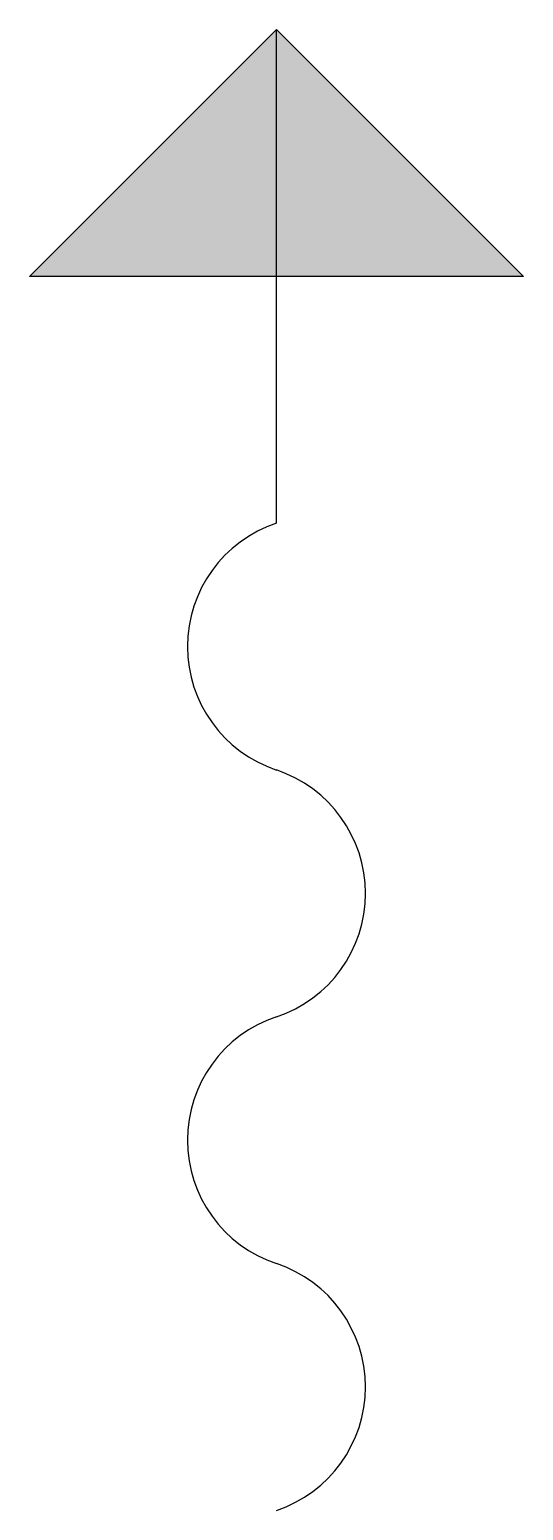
# Model space of a CAD drawing. Extents: x 404.02 to 407.02, y 267.76 to 276.76.
import ezdxf

# ---------------------------------------------------------------- set-up
doc = ezdxf.new("R2010")
doc.units = 0

msp = doc.modelspace()

# ---------------------------------------------------------------- hatches: boundary and pattern name
h = msp.add_hatch(color=256)
h.paths.add_polyline_path([(405.5186, 276.7636), (404.0186, 275.2636), (405.5186, 275.2636)])
h.paths.add_polyline_path([(405.5186, 276.7636), (405.5186, 275.2636), (407.0186, 275.2636)])

# ---------------------------------------------------------------- linework, layer by layer
for p, q in [((404.0186, 275.2636), (405.5186, 276.7636)), ((405.5186, 276.7636), (407.0186, 275.2636)), ((405.5186, 273.7636), (405.5186, 276.7636)), ((407.0186, 275.2636), (404.0186, 275.2636))]:
    msp.add_line(p, q)
for centre, start, end in [((405.7686, 273.0136), 108.43495, 251.56505), ((405.2686, 271.5136), 288.43495, 71.56505), ((405.7686, 270.0136), 108.43495, 251.56505), ((405.2686, 268.5136), 288.43495, 71.56505)]:
    msp.add_arc(centre, 0.7906, start, end)

doc.saveas('drawing.dxf')
